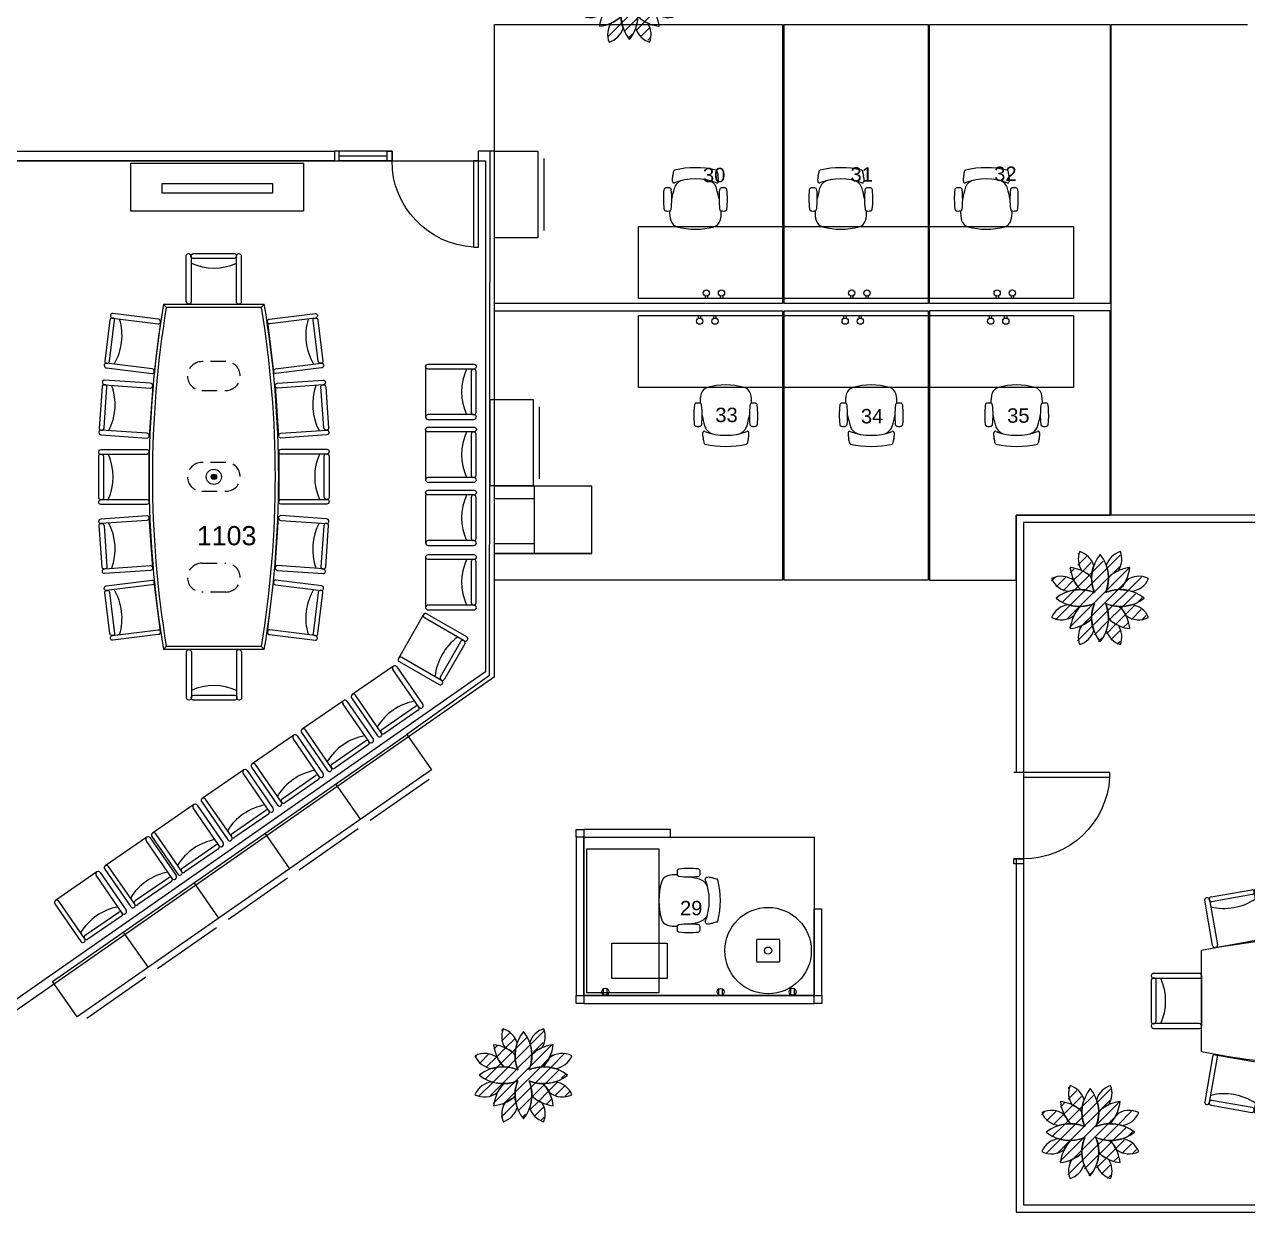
# Model space of a CAD drawing. Header units: inches. Extents: x 4 to 2210, y 3 to 2073.
# Drawn here: x 929 to 1439, y 586 to 1080 of the extents above; entities that cross this region are included whole.
import ezdxf

# ---------------------------------------------------------------- set-up
doc = ezdxf.new("R2010")
doc.units = ezdxf.units.IN
doc.header["$MEASUREMENT"] = 0
doc.linetypes.add('HIDDEN', pattern=[9.525, 6.35, -3.175])
for name, color, linetype in [('Planon_construction', 253, 'Continuous'), ('Planon_space', 40, 'Continuous'), ('Planon_space_number', 30, 'Continuous'), ('Planon_workspace', 210, 'Continuous')]:
    doc.layers.add(name, color=color, linetype=linetype)
doc.styles.get("Standard").update_dxf_attribs({"font": 'arial.ttf'})
doc.styles.add('TEXT', font='arial.ttf')

# ---------------------------------------------------------------- blocks, each defined once
blk = doc.blocks.new('1Front_1100_A-4_Data_Elec 07 26 18_RDI BASE$0$30DOOR')
for p, q in [((0, 0), (0, 4)), ((36, 0), (36, 4))]:
    blk.add_line(p, q)
blk.add_lwpolyline([(0, -36), (0, 0), (2, 0), (2, -36)], close=True)
blk.add_arc((0, 0), 36, 273.1847, 0)
blk = doc.blocks.new('Furniture_Conftable_4')
at = {"layer": 'Planon_construction'}
blk.add_hatch(color=256, dxfattribs=at).paths.add_polyline_path([(-1.09, 93, 1), (1.13, 93, 1)])
for p, q in [((-19.81, 163.63), (-20.98, 165)), ((-20.98, 165), (21.02, 165)), ((-19.81, 163.63), (19.86, 163.63)), ((-10.48, 165), (10.52, 165)), ((19.86, 163.63), (21.02, 165)), ((-22.27, 157.64), (-24.83, 136.8)), ((22.31, 157.64), (24.87, 136.8)), ((-25.49, 130.92), (-26.95, 109.97)), ((25.53, 130.92), (27, 109.97)), ((-26.98, 82.5), (-26.98, 103.5)), ((27.02, 103.5), (27.02, 82.5)), ((-25.49, 55.08), (-26.95, 76.03)), ((25.53, 55.08), (27, 76.03)), ((-22.27, 28.36), (-24.83, 49.2)), ((22.31, 28.36), (24.87, 49.2)), ((-19.81, 22.38), (-20.98, 21)), ((21.02, 21), (-20.98, 21)), ((19.86, 22.38), (-19.81, 22.38)), ((10.52, 21), (-10.48, 21)), ((19.86, 22.38), (21.02, 21))]:
    blk.add_line(p, q, dxfattribs=at)
at = {"layer": 'Planon_construction', "linetype": 'HIDDEN'}
for p, q in [((5.02, 141), (-4.98, 141)), ((-4.98, 129), (5.02, 129)), ((5.02, 99), (-4.98, 99)), ((-4.98, 87), (5.02, 87)), ((-4.98, 57), (5.02, 57)), ((5.02, 45), (-4.98, 45))]:
    blk.add_line(p, q, dxfattribs=at)
at = {"layer": 'Planon_construction', "flags": 128}
for points in [[(-11.48, 185.13, -0.414214), (-10.6, 186), (-10.48, 186, -0.414214), (-9.48, 185), (-9.48, 165.88, -0.414214), (-10.35, 165), (-10.48, 165, -0.414214), (-11.48, 166)], [(-8.77, 184, -0.414214), (-9.56, 184.79), (-9.56, 185, -0.414214), (-8.56, 186), (8.65, 186, -0.414214), (9.44, 185.21), (9.44, 185, -0.414214), (8.44, 184)], [(9.4, 185.13, -0.414214), (10.27, 186), (10.4, 186, -0.414214), (11.4, 185), (11.4, 165.88, -0.414214), (10.52, 165), (10.4, 165, -0.414214), (9.4, 166)], [(-41.33, 158.26, 0.414214), (-42.02, 159.14), (-42.23, 159.17, 0.414214), (-43.34, 158.3), (-45.44, 141.22, 0.414214), (-44.75, 140.33), (-44.55, 140.31, 0.414214), (-43.43, 141.18)], [(-42.12, 161.08, 0.414214), (-43.1, 160.32), (-43.11, 160.2, 0.414214), (-42.24, 159.08), (-23.26, 156.75, 0.414214), (-22.28, 157.51), (-22.27, 157.64, 0.414214), (-23.14, 158.75)], [(42.16, 161.08, -0.414214), (43.14, 160.32), (43.15, 160.2, -0.414214), (42.28, 159.08), (23.3, 156.75, -0.414214), (22.32, 157.51), (22.31, 157.64, -0.414214), (23.18, 158.75)], [(41.38, 158.26, -0.414214), (42.07, 159.14), (42.27, 159.17, -0.414214), (43.39, 158.3), (45.48, 141.22, -0.414214), (44.79, 140.33), (44.59, 140.31, -0.414214), (43.47, 141.18)], [(-44.66, 140.36, 0.414214), (-45.64, 139.6), (-45.66, 139.48, 0.414214), (-44.78, 138.36), (-25.8, 136.03, 0.414214), (-24.83, 136.8), (-24.81, 136.92, 0.414214), (-25.68, 138.03)], [(44.71, 140.36, -0.414214), (45.68, 139.6), (45.7, 139.48, -0.414214), (44.83, 138.36), (25.84, 136.03, -0.414214), (24.87, 136.8), (24.85, 136.92, -0.414214), (25.72, 138.03)], [(-45.5, 133.32, 0.414214), (-46.43, 132.51), (-46.44, 132.38, 0.414214), (-45.51, 131.31), (-26.43, 129.98, 0.414214), (-25.5, 130.79), (-25.49, 130.92, 0.414214), (-26.42, 131.98)], [(45.54, 133.32, -0.414214), (46.47, 132.51), (46.48, 132.38, -0.414214), (45.55, 131.31), (26.47, 129.98, -0.414214), (25.54, 130.79), (25.53, 130.92, -0.414214), (26.46, 131.98)], [(-44.56, 130.54, 0.414214), (-45.3, 131.38), (-45.51, 131.4, 0.414214), (-46.57, 130.47), (-47.77, 113.3, 0.414214), (-47.04, 112.46), (-46.83, 112.44, 0.414214), (-45.76, 113.37)], [(44.6, 130.54, -0.414214), (45.34, 131.38), (45.55, 131.4, -0.414214), (46.61, 130.47), (47.81, 113.3, -0.414214), (47.08, 112.46), (46.87, 112.44, -0.414214), (45.81, 113.37)], [(-46.95, 112.49, 0.414214), (-47.89, 111.68), (-47.9, 111.56, 0.414214), (-46.97, 110.49), (-27.89, 109.16, 0.414214), (-26.95, 109.97), (-26.95, 110.09, 0.414214), (-27.87, 111.16)], [(46.99, 112.49, -0.414214), (47.93, 111.68), (47.94, 111.56, -0.414214), (47.01, 110.49), (27.93, 109.16, -0.414214), (27, 109.97), (26.99, 110.09, -0.414214), (27.92, 111.16)], [(-47.1, 102.38, -0.414214), (-47.98, 103.25), (-47.98, 103.38, -0.414214), (-46.98, 104.38), (-27.85, 104.38, -0.414214), (-26.98, 103.5), (-26.98, 103.38, -0.414214), (-27.98, 102.38)], [(-45.98, 84.21, -0.414214), (-46.77, 83.42), (-46.98, 83.42, -0.414214), (-47.98, 84.42), (-47.98, 101.63, -0.414214), (-47.19, 102.42), (-46.98, 102.42, -0.414214), (-45.98, 101.42)], [(47.15, 104.5, -0.414214), (48.02, 103.63), (48.02, 103.5, -0.414214), (47.02, 102.5), (27.9, 102.5, -0.414214), (27.02, 103.38), (27.02, 103.5, -0.414214), (28.02, 104.5)], [(46.02, 101.79, -0.414214), (46.81, 102.58), (47.02, 102.58, -0.414214), (48.02, 101.58), (48.02, 84.37, -0.414214), (47.23, 83.58), (47.02, 83.58, -0.414214), (46.02, 84.58)], [(-47.1, 81.5, -0.414214), (-47.98, 82.38), (-47.98, 82.5, -0.414214), (-46.98, 83.5), (-27.85, 83.5, -0.414214), (-26.98, 82.63), (-26.98, 82.5, -0.414214), (-27.98, 81.5)], [(47.15, 83.63, -0.414214), (48.02, 82.75), (48.02, 82.63, -0.414214), (47.02, 81.63), (27.9, 81.63, -0.414214), (27.02, 82.5), (27.02, 82.63, -0.414214), (28.02, 83.63)], [(-46.95, 73.51, -0.414214), (-47.89, 74.32), (-47.9, 74.44, -0.414214), (-46.97, 75.51), (-27.89, 76.84, -0.414214), (-26.95, 76.03), (-26.95, 75.91, -0.414214), (-27.87, 74.84)], [(46.99, 73.51, 0.414214), (47.93, 74.32), (47.94, 74.44, 0.414214), (47.01, 75.51), (27.93, 76.84, 0.414214), (27, 76.03), (26.99, 75.91, 0.414214), (27.92, 74.84)], [(-44.56, 55.46, -0.414214), (-45.3, 54.62), (-45.51, 54.6, -0.414214), (-46.57, 55.53), (-47.77, 72.7, -0.414214), (-47.04, 73.54), (-46.83, 73.56, -0.414214), (-45.76, 72.63)], [(44.6, 55.46, 0.414214), (45.34, 54.62), (45.55, 54.6, 0.414214), (46.61, 55.53), (47.81, 72.7, 0.414214), (47.08, 73.54), (46.87, 73.56, 0.414214), (45.81, 72.63)], [(-45.5, 52.68, -0.414214), (-46.43, 53.49), (-46.44, 53.62, -0.414214), (-45.51, 54.69), (-26.43, 56.02, -0.414214), (-25.5, 55.21), (-25.49, 55.08, -0.414214), (-26.42, 54.02)], [(45.54, 52.68, 0.414214), (46.47, 53.49), (46.48, 53.62, 0.414214), (45.55, 54.69), (26.47, 56.02, 0.414214), (25.54, 55.21), (25.53, 55.08, 0.414214), (26.46, 54.02)], [(-44.66, 45.64, -0.414214), (-45.64, 46.4), (-45.66, 46.52, -0.414214), (-44.78, 47.64), (-25.8, 49.97, -0.414214), (-24.83, 49.2), (-24.81, 49.08, -0.414214), (-25.68, 47.97)], [(44.71, 45.64, 0.414214), (45.68, 46.4), (45.7, 46.52, 0.414214), (44.83, 47.64), (25.84, 49.97, 0.414214), (24.87, 49.2), (24.85, 49.08, 0.414214), (25.72, 47.97)], [(-41.33, 27.74, -0.414214), (-42.02, 26.86), (-42.23, 26.83, -0.414214), (-43.34, 27.7), (-45.44, 44.78, -0.414214), (-44.75, 45.67), (-44.55, 45.69, -0.414214), (-43.43, 44.82)], [(41.38, 27.74, 0.414214), (42.07, 26.86), (42.27, 26.83, 0.414214), (43.39, 27.7), (45.48, 44.78, 0.414214), (44.79, 45.67), (44.59, 45.69, 0.414214), (43.47, 44.82)], [(-42.12, 24.92, -0.414214), (-43.1, 25.68), (-43.11, 25.8, -0.414214), (-42.24, 26.92), (-23.26, 29.25, -0.414214), (-22.28, 28.49), (-22.27, 28.36, -0.414214), (-23.14, 27.25)], [(42.16, 24.92, 0.414214), (43.14, 25.68), (43.15, 25.8, 0.414214), (42.28, 26.92), (23.3, 29.25, 0.414214), (22.32, 28.49), (22.31, 28.36, 0.414214), (23.18, 27.25)], [(-9.35, 0.88, -0.414214), (-10.23, 0), (-10.35, 0, -0.414214), (-11.35, 1), (-11.35, 20.13, -0.414214), (-10.48, 21), (-10.35, 21, -0.414214), (-9.35, 20)], [(11.52, 0.88, -0.414214), (10.65, 0), (10.52, 0, -0.414214), (9.52, 1), (9.52, 20.13, -0.414214), (10.4, 21), (10.52, 21, -0.414214), (11.52, 20)], [(8.81, 2, -0.414214), (9.6, 1.21), (9.6, 1, -0.414214), (8.6, 0), (-8.6, 0, -0.414214), (-9.4, 0.79), (-9.4, 1, -0.414214), (-8.4, 2)]]:
    blk.add_lwpolyline(points, format="xyb", close=True, dxfattribs=at)
at = {"layer": 'Planon_construction'}
for radius in [3.16, 1.11, 1]:
    blk.add_circle((0.02, 93), radius, dxfattribs=at)
for centre, radius, start, end in [((0.02, 203.31), 23.31, 246.0725, 293.7495), ((408.02, 93), 435, 170.4727, 189.5273), ((408.02, 93), 433.62, 170.6264, 189.3736), ((-407.98, 93), 433.62, 350.6264, 9.3736), ((-407.98, 93), 435, 350.4727, 9.5273), ((-61.57, 151.89), 23.31, 329.2505, 16.9275), ((61.61, 151.89), 23.31, 163.0725, 210.7495), ((-64.44, 123.12), 23.31, 332.2505, 19.9275), ((64.48, 123.12), 23.31, 160.0725, 207.7495), ((-65.29, 93), 23.31, 336.0725, 23.7495), ((65.33, 93), 23.31, 156.0725, 203.7495), ((-64.44, 62.88), 23.31, 340.0725, 27.7495), ((64.48, 62.88), 23.31, 152.2505, 199.9275), ((-61.57, 34.11), 23.31, 343.0725, 30.7495), ((61.61, 34.11), 23.31, 149.2505, 196.9275), ((0.02, -17.31), 23.31, 66.0725, 113.7495)]:
    blk.add_arc(centre, radius, start, end, dxfattribs=at)
at = {"layer": 'Planon_construction', "linetype": 'HIDDEN'}
for centre, start, end in [((-4.98, 135), 90, 270), ((5.02, 135), 270, 90), ((-4.98, 93), 90, 270), ((5.02, 93), 270, 90), ((-4.98, 51), 90, 270), ((5.02, 51), 270, 90)]:
    blk.add_arc(centre, 6, start, end, dxfattribs=at)
blk = doc.blocks.new('Furniture_Workstation_1')
at = {"layer": 'Planon_construction'}
for p, q in [((0, 0), (0.01, 0.01)), ((0, 0), (0, -0.01)), ((0.01, 0.01), (0.02, 0.01)), ((0.02, 0.01), (3.21, 0.01)), ((3.21, 0.01), (3.22, 0.01)), ((3.22, 0.01), (3.22, 0)), ((39.33, 0.01), (3.22, 0.01)), ((3.22, 0.01), (3.22, -72.44)), ((39.33, -3.22), (39.33, 0.01)), ((0, -3.2), (0, -0.01)), ((0, -3.21), (0, -3.2)), ((0.01, -3.22), (0, -3.21)), ((3.22, -3.22), (0, -3.22)), ((0, -3.22), (0, -69.22)), ((0.02, -3.22), (0.01, -3.22)), ((3.21, -3.22), (0.02, -3.22)), ((3.22, -3.22), (3.21, -3.22)), ((3.22, 0), (3.23, -0.01)), ((3.23, -3.2), (3.22, -3.21)), ((3.22, -3.21), (3.22, -3.22)), ((3.22, -3.22), (39.33, -3.22)), ((3.23, -0.01), (3.23, -3.2)), ((102.45, -33.22), (99.22, -33.22)), ((99.22, -72.44), (99.22, -33.22)), ((102.45, -69.22), (102.45, -33.22)), ((75.51, -45.73), (84.51, -45.73)), ((14.88, -62.09), (14.88, -47.34)), ((14.88, -47.34), (38.01, -47.34)), ((38.01, -47.34), (38.01, -62.09)), ((75.26, -54.98), (75.26, -45.98)), ((84.76, -45.98), (84.76, -54.98)), ((84.51, -55.23), (75.51, -55.23)), ((11.47, -69.09), (11.47, -66.09)), ((12.97, -69.09), (12.97, -66.09)), ((38.01, -62.09), (14.88, -62.09)), ((59.47, -69.2), (59.47, -66.2)), ((60.97, -69.2), (60.97, -66.2)), ((89.47, -69.09), (89.47, -66.09)), ((90.97, -69.09), (90.97, -66.09)), ((0, -69.22), (0.01, -69.22)), ((0, -69.23), (0, -69.22)), ((0, -69.22), (99.22, -69.22)), ((0, -72.42), (0, -69.23)), ((0.01, -69.22), (0.02, -69.21)), ((0.02, -69.21), (3.21, -69.21)), ((3.21, -69.21), (3.22, -69.22)), ((3.22, -69.22), (3.23, -69.23)), ((3.22, -69.22), (3.22, -69.22)), ((3.23, -69.23), (3.23, -72.42)), ((99.22, -69.22), (99.23, -69.22)), ((99.22, -69.23), (99.22, -69.22)), ((99.22, -69.22), (102.45, -69.22)), ((99.22, -72.42), (99.22, -69.23)), ((99.23, -69.22), (99.24, -69.21)), ((99.24, -69.21), (102.43, -69.21)), ((102.43, -69.21), (102.44, -69.22)), ((102.44, -69.22), (102.45, -69.22)), ((102.45, -69.22), (102.45, -69.23)), ((102.45, -69.23), (102.45, -72.42)), ((0, -72.43), (0, -72.42)), ((0.01, -72.44), (0, -72.43)), ((0.01, -72.44), (0.02, -72.44)), ((3.21, -72.44), (0.02, -72.44)), ((3.22, -72.44), (3.21, -72.44)), ((3.23, -72.42), (3.22, -72.43)), ((3.22, -72.43), (3.22, -72.44)), ((3.22, -72.44), (99.22, -72.44)), ((99.22, -72.43), (99.22, -72.42)), ((99.23, -72.44), (99.22, -72.43)), ((99.24, -72.44), (99.23, -72.44)), ((102.43, -72.44), (99.24, -72.44)), ((102.44, -72.44), (102.43, -72.44)), ((102.45, -72.43), (102.44, -72.44)), ((102.45, -72.43), (102.45, -72.42))]:
    blk.add_line(p, q, dxfattribs=at)
at = {"layer": 'Planon_construction', "extrusion": (0, 0, -1)}
for p, q in [((4.52, -68.02), (4.52, -8.02)), ((4.52, -8.02), (34.52, -8.02)), ((34.52, -8.02), (34.52, -68.02)), ((34.52, -68.02), (4.52, -68.02))]:
    blk.add_line(p, q, dxfattribs=at)
at = {"layer": 'Planon_construction'}
for centre, radius in [((80.01, -50.48), 18), ((80.01, -50.48), 1.5), ((12.22, -67.59), 1.44), ((90.22, -67.59), 1.44), ((60.22, -67.7), 1.44)]:
    blk.add_circle(centre, radius, dxfattribs=at)
for centre, radius, start, end in [((39.19, -22.97), 3.8, 106.4784, 164.7622), ((41.22, -29.8), 10.93, 85.2814, 106.5213), ((49.21, -18.02), 7.14, 171.9819, 187.761), ((42.6, -18.92), 0.471, 187.761, 253.5241), ((42.59, -17.09), 0.458, 108.6514, 171.9819), ((44.46, -22.64), 6.32, 103.7864, 108.6514), ((45.16, -10.92), 8.87, 252.3327, 255.6469), ((47.16, -52.69), 36.43, 84.0877, 96.6229), ((47.16, 16.95), 36.71, 263.4248, 275.8625), ((32.84, -89.25), 70.97, 74.8106, 78.3049), ((50.82, -17.36), 0.906, 7.7066, 84.0877), ((50.82, -18.66), 0.906, 275.8625, 352.31), ((45.99, -18.01), 5.78, 352.31, 7.7066), ((54.43, -20.65), 0.629, 105.3474, 200.0174), ((55.12, -23.17), 3.25, 73.6661, 105.3474), ((55.8, -24.13), 4.08, 73.9706, 86.6273), ((61.27, -5.08), 15.74, 253.9706, 260.8715), ((63.65, -29.6), 29.14, 164.8182, 195.2733), ((50.15, -25.5), 4.91, 18.2527, 74.8065), ((31.42, -29.6), 24.07, 338.711, 21.289), ((58.71, -21.01), 0.391, 13.3287, 80.8715), ((22.44, -29.6), 37.67, 346.6713, 13.3287), ((50.15, -33.7), 4.91, 285.1935, 341.7473), ((39.19, -36.23), 3.8, 195.924, 253.4915), ((41.22, -29.4), 10.93, 253.4786, 274.7187), ((49.21, -41.18), 7.14, 172.239, 188.0181), ((42.6, -40.28), 0.471, 106.4759, 172.239), ((45.16, -48.28), 8.87, 104.3531, 107.6673), ((47.16, -76.15), 36.71, 84.1375, 96.5752), ((32.84, 30.05), 70.97, 281.6951, 285.1894), ((50.82, -40.54), 0.906, 7.69, 84.1375), ((45.99, -41.19), 5.78, 352.2935, 7.69), ((54.43, -38.55), 0.629, 159.9826, 254.6526), ((55.12, -36.03), 3.25, 254.6526, 286.3339), ((55.8, -35.07), 4.08, 273.3727, 286.0294), ((61.27, -54.12), 15.74, 99.1285, 106.0294), ((58.71, -38.19), 0.391, 279.1285, 346.6713), ((42.59, -42.11), 0.458, 188.0181, 251.3486), ((44.46, -36.56), 6.32, 251.3486, 256.2136), ((47.16, -6.51), 36.43, 263.3771, 275.9123), ((50.82, -41.84), 0.906, 275.9123, 352.2935), ((75.51, -45.98), 0.25, 90.0049, 180.0049), ((84.51, -45.98), 0.25, 0.0049, 90.0049), ((75.51, -54.98), 0.25, 180.0049, 270.0049), ((84.51, -54.98), 0.25, 270.0049, 0.0049)]:
    blk.add_arc(centre, radius, start, end, dxfattribs=at)
blk = doc.blocks.new('Furniture_Workstation_5')
at = {"layer": 'Planon_construction'}
for p, q in [((0, -30), (0, 0)), ((0, 0), (60, 0)), ((60, 0), (60, -30)), ((60, -30), (0, -30)), ((27.69, -28.84), (27.69, -30)), ((28.71, -28.84), (28.71, -30)), ((34.02, -28.84), (34.02, -30)), ((35.04, -28.84), (35.04, -30))]:
    blk.add_line(p, q, dxfattribs=at)
for centre in [(28.2, -27.65), (34.53, -27.65)]:
    blk.add_circle(centre, 1.3, dxfattribs=at)
for centre, radius, start, end in [((17.25, 19.54), 3.25, 163.6661, 195.3474), ((18.2, 20.21), 4.08, 163.9706, 176.6273), ((-0.85, 25.69), 15.74, 343.9706, 350.8715), ((15.08, 23.13), 0.391, 103.3287, 170.8715), ((23.67, -13.14), 37.67, 76.6713, 103.3287), ((32.27, 23.13), 0.391, 9.1285, 76.6713), ((48.2, 25.69), 15.74, 189.1285, 196.0294), ((29.14, 20.21), 4.08, 3.3727, 16.0294), ((30.1, 19.54), 3.25, 344.6526, 16.3339), ((46.76, 11.58), 36.43, 174.0877, 186.6229), ((11.43, 15.24), 0.906, 97.7066, 174.0877), ((12.08, 10.4), 5.78, 82.31, 97.7066), ((12.74, 15.24), 0.906, 5.8625, 82.31), ((-22.88, 11.58), 36.71, 353.4248, 5.8625), ((83.32, -2.74), 70.97, 164.8106, 168.3049), ((14.72, 18.85), 0.629, 195.3474, 290.0174), ((19.57, 14.57), 4.91, 108.2527, 164.8065), ((23.67, -4.17), 24.07, 68.711, 111.289), ((27.77, 14.57), 4.91, 15.1935, 71.7473), ((32.63, 18.85), 0.629, 249.9826, 344.6526), ((-35.98, -2.74), 70.97, 11.6951, 15.1894), ((70.22, 11.58), 36.71, 174.1375, 186.5752), ((34.61, 15.24), 0.906, 97.69, 174.1375), ((35.26, 10.4), 5.78, 82.2935, 97.69), ((35.92, 15.24), 0.906, 5.9123, 82.2935), ((0.58, 11.58), 36.43, 353.3771, 5.9123), ((16.71, 8.88), 6.32, 193.7864, 198.6514), ((11.16, 7.01), 0.458, 198.6514, 261.9819), ((12.09, 13.62), 7.14, 261.9819, 277.761), ((23.87, 5.64), 10.93, 175.2814, 196.5213), ((12.99, 7.02), 0.471, 277.761, 343.5241), ((4.99, 9.57), 8.87, 342.3327, 345.6469), ((42.35, 9.57), 8.87, 194.3531, 197.6673), ((34.35, 7.02), 0.471, 196.4759, 262.239), ((23.48, 5.64), 10.93, 343.4786, 4.7187), ((35.25, 13.62), 7.14, 262.239, 278.0181), ((36.18, 7.01), 0.458, 278.0181, 341.3486), ((30.63, 8.88), 6.32, 341.3486, 346.2136), ((17.04, 3.61), 3.8, 196.4784, 254.7622), ((30.3, 3.61), 3.8, 285.924, 343.4915), ((23.67, 28.06), 29.14, 254.8182, 285.2733)]:
    blk.add_arc(centre, radius, start, end, dxfattribs=at)
blk = doc.blocks.new('82_planting_generic - 82_planter_round_1200mm-2861272-Planon FM - 1e Verdieping')
at = {"layer": 'Planon_construction', "linetype": 'Continuous'}
blk.add_line((-368, -9), (-360, 0), dxfattribs=at)
at = {"layer": 'Planon_construction'}
for points in [[(45, 38, 0.273397), (-2, 356, 0.273397), (-49, 38, 0.27562), (-369, -8, 0.275602), (-49, -54, 0.273354), (-2, -372, 0.273354), (45, -54, 0.275602), (365, -8, 0.27562)], [(-171, 379, 0.244626), (-155, 220, -0.078598), (-72, 167, -0.077601), (-54, 262, 0.249774)], [(167, 379, 0.249774), (50, 262, -0.077601), (68, 167, -0.078598), (151, 220, 0.244626)], [(-72, 160, 0.025563), (-99, 188, 0.130684), (-251, 246, 0.164541), (-166, 62, -0.095401), (-49, 38, -0.099448)], [(246, 246, 0.130684), (95, 188, 0.025563), (68, 160, -0.099448), (45, 38, -0.088664), (153, 62, 0.031659), (188, 94, 0.130684)], [(-219, 137, 0.289305), (-406, 154, 0.274935), (-264, 48, -0.078844), (-166, 62, -0.073056)], [(402, 154, 0.289305), (214, 137, -0.073056), (162, 62, -0.078844), (260, 48, 0.274935)], [(-166, -78, -0.078814), (-264, -64, 0.274935), (-406, -170, 0.290007), (-219, -153, -0.073048)], [(-72, -183, -0.104586), (-49, -54, -0.095414), (-166, -78, 0.164497), (-251, -262, 0.158425)], [(188, -110, 0.031615), (153, -78, -0.088688), (45, -54, -0.099407), (68, -176, 0.025563), (95, -204, 0.130684), (246, -262, 0.130684)], [(260, -64, -0.078814), (162, -78, -0.073069), (215, -153, 0.289243), (402, -170, 0.274935)], [(-54, -278, -0.077617), (-72, -183, -0.078566), (-155, -236, 0.244728), (-171, -395, 0.249807)], [(151, -236, -0.078566), (68, -183, -0.077617), (50, -278, 0.249807), (167, -395, 0.244728)]]:
    blk.add_lwpolyline(points, format="xyb", close=True, dxfattribs=at)
blk = doc.blocks.new('Furniture_Conftable_3')
at = {"layer": 'Planon_construction'}
blk.add_hatch(color=256, dxfattribs=at).paths.add_polyline_path([(-112.11, 0.02, 1), (-109.89, 0.02, 1)])
for p, q in [((-137.02, 43.41), (-120.07, 46.4)), ((-118.47, 46.68), (-118.35, 46.7)), ((-117.19, 45.89), (-113.87, 27.06)), ((-108.08, 27.53), (-108.75, 46.64)), ((-107.9, 47.55), (-107.78, 47.55)), ((-106.82, 46.38), (-106.83, 46.58)), ((-106.74, 46.59), (-106.08, 27.47)), ((-88.8, 46.21), (-106, 45.61)), ((-105.86, 47.62), (-88.66, 48.22)), ((-87.22, 28.26), (-87.88, 47.37)), ((-87.84, 47.46), (-87.84, 47.25)), ((-87.04, 48.28), (-86.91, 48.28)), ((-85.88, 47.32), (-85.21, 28.2)), ((-76.12, 47.32), (-76.79, 28.2)), ((-74.96, 48.28), (-75.09, 48.28)), ((-74.78, 28.26), (-74.12, 47.37)), ((-74.16, 47.46), (-74.16, 47.25)), ((-56.14, 47.62), (-73.34, 48.22)), ((-73.2, 46.21), (-56, 45.61)), ((-55.26, 46.59), (-55.92, 27.47)), ((-55.18, 46.38), (-55.17, 46.58)), ((-54.1, 47.55), (-54.22, 47.55)), ((-53.92, 27.53), (-53.25, 46.64)), ((-44.81, 45.89), (-48.13, 27.06)), ((-43.53, 46.68), (-43.65, 46.7)), ((-24.98, 43.41), (-41.93, 46.4)), ((-136.42, 23.21), (-139.74, 42.04)), ((-139.03, 43.06), (-138.91, 43.08)), ((-137.79, 42.05), (-137.83, 42.25)), ((-137.83, 42.25), (-137.83, 42.25)), ((-137.75, 42.27), (-134.43, 23.43)), ((-119.93, 44.39), (-136.88, 41.41)), ((-115.86, 26.83), (-119.18, 45.67)), ((-119.16, 45.76), (-119.12, 45.55)), ((-46.14, 26.83), (-42.82, 45.67)), ((-42.84, 45.76), (-42.88, 45.55)), ((-42.07, 44.39), (-25.12, 41.41)), ((-24.25, 42.27), (-27.57, 23.43)), ((-25.58, 23.21), (-22.26, 42.04)), ((-24.21, 42.05), (-24.17, 42.25)), ((-24.17, 42.25), (-24.17, 42.25)), ((-22.97, 43.06), (-23.09, 43.08)), ((-135.26, 22.4), (-114.58, 26.04)), ((-114.58, 26.04), (-114.7, 26.02)), ((-114.7, 26.02), (-114.7, 26.02)), ((-107.04, 26.57), (-86.06, 27.3)), ((-106.92, 26.57), (-107.04, 26.57)), ((-86.06, 27.3), (-86.18, 27.29)), ((-54.96, 26.57), (-75.94, 27.3)), ((-75.94, 27.3), (-75.82, 27.29)), ((-55.08, 26.57), (-54.96, 26.57)), ((-26.74, 22.4), (-47.42, 26.04)), ((-47.42, 26.04), (-47.3, 26.02)), ((-47.3, 26.02), (-47.3, 26.02)), ((-141, -20.98), (-141, 21.02)), ((-135.14, 22.42), (-135.26, 22.4)), ((-135.26, 22.4), (-135.26, 22.4)), ((-26.86, 22.42), (-26.74, 22.4)), ((-26.74, 22.4), (-26.74, 22.4)), ((-21, 21.02), (-21, -20.98)), ((-162, 10.65), (-162, 10.52)), ((-142, 11.52), (-161.12, 11.52)), ((-141, 10.52), (-141, -10.48)), ((-141, 10.4), (-141, 10.52)), ((-21, 10.52), (-21, -10.48)), ((-21, 10.4), (-21, 10.52)), ((-20, 11.52), (-0.88, 11.52)), ((0, 10.65), (0, 10.52)), ((-162, 8.6), (-162, -8.6)), ((-160.79, 9.6), (-161, 9.6)), ((-161, 9.52), (-141.87, 9.52)), ((-160, -8.4), (-160, 8.81)), ((-1, 9.52), (-20.13, 9.52)), ((-2, -8.4), (-2, 8.81)), ((-1.21, 9.6), (-1, 9.6)), ((0, 8.6), (0, -8.6)), ((-161.21, -9.4), (-161, -9.4)), ((-142, -9.35), (-161.12, -9.35)), ((-20, -9.35), (-0.88, -9.35)), ((-0.79, -9.4), (-1, -9.4)), ((-162, -10.23), (-162, -10.35)), ((-161, -11.35), (-141.87, -11.35)), ((-141, -10.48), (-141, -10.35)), ((-21, -10.48), (-21, -10.35)), ((-1, -11.35), (-20.13, -11.35)), ((0, -10.23), (0, -10.35)), ((-136.42, -23.17), (-139.74, -42)), ((-137.75, -42.23), (-134.43, -23.39)), ((-135.26, -22.36), (-114.58, -26)), ((-135.14, -22.38), (-135.26, -22.36)), ((-135.26, -22.36), (-135.26, -22.36)), ((-26.74, -22.36), (-47.42, -26)), ((-24.25, -42.23), (-27.57, -23.39)), ((-26.86, -22.38), (-26.74, -22.36)), ((-26.74, -22.36), (-26.74, -22.36)), ((-25.58, -23.17), (-22.26, -42)), ((-115.86, -26.79), (-119.18, -45.63)), ((-117.19, -45.85), (-113.87, -27.02)), ((-114.58, -26), (-114.7, -25.98)), ((-114.7, -25.98), (-114.7, -25.98)), ((-108.08, -27.49), (-108.75, -46.6)), ((-107.04, -26.52), (-86.06, -27.26)), ((-106.92, -26.53), (-107.04, -26.52)), ((-106.74, -46.55), (-106.08, -27.43)), ((-87.22, -28.22), (-87.88, -47.33)), ((-86.06, -27.26), (-86.18, -27.25)), ((-85.88, -47.27), (-85.21, -28.16)), ((-76.12, -47.27), (-76.79, -28.16)), ((-54.96, -26.52), (-75.94, -27.26)), ((-75.94, -27.26), (-75.82, -27.25)), ((-74.78, -28.22), (-74.12, -47.33)), ((-55.26, -46.55), (-55.92, -27.43)), ((-55.08, -26.53), (-54.96, -26.52)), ((-53.92, -27.49), (-53.25, -46.6)), ((-44.81, -45.85), (-48.13, -27.02)), ((-47.42, -26), (-47.3, -25.98)), ((-47.3, -25.98), (-47.3, -25.98)), ((-46.14, -26.79), (-42.82, -45.63)), ((-139.03, -43.02), (-138.91, -43.04)), ((-137.79, -42.01), (-137.83, -42.21)), ((-137.83, -42.21), (-137.83, -42.21)), ((-137.02, -43.37), (-120.07, -46.36)), ((-119.93, -44.35), (-136.88, -41.36)), ((-119.16, -45.72), (-119.12, -45.51)), ((-88.8, -46.17), (-106, -45.57)), ((-73.2, -46.17), (-56, -45.57)), ((-42.84, -45.72), (-42.88, -45.51)), ((-42.07, -44.35), (-25.12, -41.36)), ((-24.98, -43.37), (-41.93, -46.36)), ((-24.21, -42.01), (-24.17, -42.21)), ((-24.17, -42.21), (-24.17, -42.21)), ((-22.97, -43.02), (-23.09, -43.04)), ((-118.47, -46.64), (-118.35, -46.66)), ((-107.9, -47.51), (-107.78, -47.51)), ((-106.82, -46.33), (-106.83, -46.54)), ((-105.86, -47.58), (-88.66, -48.18)), ((-87.84, -47.41), (-87.84, -47.21)), ((-87.04, -48.23), (-86.91, -48.24)), ((-74.96, -48.23), (-75.09, -48.24)), ((-74.16, -47.41), (-74.16, -47.21)), ((-56.14, -47.58), (-73.34, -48.18)), ((-55.18, -46.33), (-55.17, -46.54)), ((-54.1, -47.51), (-54.22, -47.51)), ((-43.53, -46.64), (-43.65, -46.66))]:
    blk.add_line(p, q, dxfattribs=at)
for radius in [3.16, 1.11]:
    blk.add_circle((-111, 0.02), radius, dxfattribs=at)
for centre, radius, start, end in [((-119.94, 45.62), 0.792, 9.9964, 99.9954), ((-118.32, 45.82), 0.875, 99.9974, 189.9962), ((-118.18, 45.72), 1, 9.9998, 100.003), ((-107.87, 46.67), 0.875, 92, 182), ((-107.74, 46.55), 1, 2, 92), ((-105.83, 46.62), 1, 92, 182), ((-106.03, 46.4), 0.792, 182, 272), ((-88.84, 47.21), 1, 272, 2), ((-88.64, 47.43), 0.792, 2, 92), ((-87.01, 47.4), 0.875, 92, 182), ((-86.88, 47.28), 1, 2, 92), ((-75.12, 47.28), 1, 88, 178), ((-74.99, 47.4), 0.875, 358, 88), ((-73.36, 47.43), 0.792, 88, 178), ((-73.16, 47.21), 1, 178, 268), ((-56.17, 46.62), 1, 358, 88), ((-55.97, 46.4), 0.792, 268, 358), ((-54.26, 46.55), 1, 88, 178), ((-54.13, 46.67), 0.875, 358, 88), ((-43.82, 45.72), 1, 79.997, 170.0002), ((-43.68, 45.82), 0.875, 350.0038, 80.0026), ((-42.06, 45.62), 0.792, 80.0046, 170.0036), ((-138.88, 42.2), 0.875, 99.9974, 189.9962), ((-138.73, 42.09), 1, 9.9998, 100.003), ((-136.85, 42.43), 1, 100.0001, 189.9964), ((-137.02, 42.19), 0.792, 190.003, 280.0025), ((-131.57, 61.95), 23.31, 256.0725, 303.7495), ((-120.1, 45.38), 1, 279.9998, 10.003), ((-97.89, 65.22), 23.31, 248.0725, 295.7495), ((-64.11, 65.22), 23.31, 244.2505, 291.9275), ((-30.43, 61.95), 23.31, 236.2505, 283.9275), ((-41.9, 45.38), 1, 169.997, 260.0002), ((-24.98, 42.19), 0.792, 259.9975, 349.997), ((-25.15, 42.43), 1, 350.0036, 79.9999), ((-23.27, 42.09), 1, 79.997, 170.0002), ((-23.12, 42.2), 0.875, 350.0038, 80.0026), ((-81, -275.98), 303, 78.5788, 101.4212), ((-114.88, 27.01), 1, 190.0001, 279.9974), ((-114.73, 26.91), 0.875, 280.003, 10.0038), ((-107.08, 27.56), 1, 182, 272), ((-106.95, 27.44), 0.875, 272, 2), ((-86.22, 28.29), 1, 182, 272), ((-86.09, 28.17), 0.875, 272, 2), ((-75.91, 28.17), 0.875, 178, 268), ((-75.78, 28.29), 1, 268, 358), ((-55.05, 27.44), 0.875, 178, 268), ((-54.92, 27.56), 1, 268, 358), ((-47.27, 26.91), 0.875, 169.9962, 259.997), ((-47.12, 27.01), 1, 260.0026, 349.9999), ((-135.43, 23.38), 1, 190.0001, 279.9974), ((-135.29, 23.28), 0.875, 280.003, 10.0038), ((-26.71, 23.28), 0.875, 169.9962, 259.997), ((-26.57, 23.38), 1, 260.0026, 349.9999), ((-161.12, 10.65), 0.875, 90, 180), ((-161, 10.52), 1, 180, 270), ((-142, 10.52), 1, 360, 90), ((-141.87, 10.4), 0.875, 270, 0), ((-20, 10.52), 1, 90, 180), ((-20.13, 10.4), 0.875, 180, 270), ((-1, 10.52), 1, 270, 0), ((-0.88, 10.65), 0.875, 0, 90), ((-161, 8.6), 1, 90, 180), ((-160.79, 8.81), 0.792, 0, 90), ((-179.31, 0.02), 23.31, 336.2505, 23.9275), ((17.31, 0.02), 23.31, 156.0725, 203.7495), ((-1.21, 8.81), 0.792, 90, 180), ((-1, 8.6), 1, 0, 90), ((-161.21, -8.6), 0.792, 180, 270), ((-161.12, -10.23), 0.875, 90, 180), ((-161, -8.4), 1, 270, 0), ((-142, -10.35), 1, 0, 90), ((-20, -10.35), 1, 90, 180), ((-1, -8.4), 1, 180, 270), ((-0.88, -10.23), 0.875, 0, 90), ((-0.79, -8.6), 0.792, 270, 0), ((-161, -10.35), 1, 180, 270), ((-141.87, -10.48), 0.875, 270, 0), ((-20.13, -10.48), 0.875, 180, 270), ((-1, -10.35), 1, 270, 0), ((-81, 276.02), 303, 258.5788, 281.4212), ((-135.43, -23.34), 1, 80.0026, 169.9999), ((-135.29, -23.24), 0.875, 349.9962, 79.997), ((-26.71, -23.24), 0.875, 100.003, 190.0038), ((-26.57, -23.34), 1, 10.0001, 99.9974), ((-114.88, -26.97), 1, 80.0026, 169.9999), ((-114.73, -26.86), 0.875, 349.9962, 79.997), ((-107.08, -27.52), 1, 88, 178), ((-106.95, -27.4), 0.875, 358, 88), ((-86.22, -28.25), 1, 88, 178), ((-86.09, -28.13), 0.875, 358, 88), ((-75.91, -28.13), 0.875, 92, 182), ((-75.78, -28.25), 1, 2, 92), ((-55.05, -27.4), 0.875, 92, 182), ((-54.92, -27.52), 1, 2, 92), ((-47.27, -26.86), 0.875, 100.003, 190.0038), ((-47.12, -26.97), 1, 10.0001, 99.9974), ((-131.57, -61.91), 23.31, 56.2505, 103.9275), ((-30.43, -61.91), 23.31, 76.0725, 123.7495), ((-138.88, -42.15), 0.875, 170.0038, 260.0026), ((-138.73, -42.05), 1, 259.997, 350.0002), ((-136.85, -42.39), 1, 170.0036, 259.9999), ((-137.02, -42.14), 0.792, 79.9975, 169.997), ((-119.94, -45.58), 0.792, 260.0046, 350.0036), ((-120.1, -45.34), 1, 349.997, 80.0002), ((-118.32, -45.78), 0.875, 170.0038, 260.0026), ((-118.18, -45.68), 1, 259.997, 350.0002), ((-106.03, -46.36), 0.792, 88, 178), ((-97.89, -65.18), 23.31, 64.2505, 111.9275), ((-64.11, -65.18), 23.31, 68.0725, 115.7495), ((-55.97, -46.36), 0.792, 2, 92), ((-43.82, -45.68), 1, 189.9998, 280.003), ((-43.68, -45.78), 0.875, 279.9974, 9.9962), ((-41.9, -45.34), 1, 99.9998, 190.003), ((-42.06, -45.58), 0.792, 189.9964, 279.9954), ((-24.98, -42.14), 0.792, 10.003, 100.0025), ((-25.15, -42.39), 1, 280.0001, 9.9964), ((-23.27, -42.05), 1, 189.9998, 280.003), ((-23.12, -42.15), 0.875, 279.9974, 9.9962), ((-107.87, -46.63), 0.875, 178, 268), ((-107.74, -46.51), 1, 268, 358), ((-105.83, -46.58), 1, 178, 268), ((-88.84, -47.17), 1, 358, 88), ((-88.64, -47.39), 0.792, 268, 358), ((-87.01, -47.36), 0.875, 178, 268), ((-86.88, -47.24), 1, 268, 358), ((-75.12, -47.24), 1, 182, 272), ((-74.99, -47.36), 0.875, 272, 2), ((-73.16, -47.17), 1, 92, 182), ((-73.36, -47.39), 0.792, 182, 272), ((-56.17, -46.58), 1, 272, 2), ((-54.26, -46.51), 1, 182, 272), ((-54.13, -46.63), 0.875, 272, 2)]:
    blk.add_arc(centre, radius, start, end, dxfattribs=at)

msp = doc.modelspace()

# ---------------------------------------------------------------- linework, layer by layer
at = {"layer": 'Planon_construction', "linetype": 'Continuous'}
for p, q in [((1181.31, 1074.17), (1182.78, 1075.65)), ((1186.44, 1074.81), (1190.19, 1078.56)), ((1189.13, 1073.02), (1190.47, 1074.36)), ((1368.43, 854.41), (1372.01, 857.98)), ((1368.45, 858.92), (1369.19, 859.66)), ((1365.14, 851.11), (1366.82, 852.8)), ((1357.36, 847.83), (1358.74, 849.2)), ((1359.35, 845.32), (1363.26, 849.23)), ((1362.19, 843.68), (1366.29, 847.78)), ((1381.32, 831.37), (1386, 836.05)), ((1390.71, 831.78), (1394.75, 835.82)), ((1393.39, 838.95), (1395.18, 840.75)), ((1394.92, 831.5), (1396.85, 833.43)), ((1382.11, 823.18), (1385.86, 826.93)), ((1387.13, 828.21), (1389.17, 830.24)), ((1376.98, 822.54), (1378.46, 824.02)), ((1384.81, 821.39), (1386.15, 822.73)), ((1128.25, 656.01), (1131.83, 659.59)), ((1128.27, 660.52), (1129.01, 661.26)), ((1124.96, 652.72), (1126.64, 654.4)), ((1117.18, 649.43), (1118.56, 650.81)), ((1119.17, 646.93), (1123.08, 650.84)), ((1122.01, 645.28), (1126.11, 649.38)), ((1153.21, 640.56), (1155, 642.35)), ((1141.14, 632.98), (1145.82, 637.66)), ((1150.53, 633.39), (1154.57, 637.43)), ((1364.4, 636.41), (1365.14, 637.15)), ((1154.74, 633.11), (1156.67, 635.04)), ((1364.38, 631.89), (1367.96, 635.47)), ((1141.93, 624.79), (1145.68, 628.54)), ((1146.95, 629.81), (1148.99, 631.84)), ((1361.08, 628.6), (1362.77, 630.28)), ((1136.8, 624.15), (1138.28, 625.63)), ((1144.63, 622.99), (1145.97, 624.33)), ((1353.31, 625.32), (1354.68, 626.69)), ((1355.3, 622.81), (1359.2, 626.72)), ((1358.14, 621.17), (1362.24, 625.27)), ((1389.34, 616.44), (1391.13, 618.24)), ((1377.27, 608.86), (1381.95, 613.54)), ((1386.65, 609.27), (1390.7, 613.31)), ((1383.08, 605.69), (1385.11, 607.73)), ((1390.87, 608.99), (1392.79, 610.92)), ((1372.93, 600.03), (1374.4, 601.51)), ((1378.05, 600.67), (1381.81, 604.42)), ((1380.75, 598.88), (1382.09, 600.22))]:
    msp.add_line(p, q, dxfattribs=at)
at = {"layer": 'Planon_construction'}
for p, q in [((1082.61, 1026.78), (1060.63, 1026.78)), ((1080.61, 1024.78), (1060.63, 1024.78)), ((1143.31, 1026.15), (1143.31, 1026.15)), ((1082.61, 1022.78), (1060.63, 1022.78)), ((1145.94, 993.78), (1145.94, 1023.78)), ((1096.62, 937.07), (1096.62, 916.07)), ((1141.48, 922.75), (1141.48, 922.75)), ((1144.11, 890.38), (1144.11, 920.38)), ((1096.62, 910.88), (1096.62, 889.88)), ((1165.81, 887.28), (1125.31, 887.28)), ((1096.62, 884.6), (1096.62, 863.6)), ((1141.81, 882.05), (1125.31, 882.05)), ((1141.81, 863.23), (1125.31, 863.23)), ((1096.62, 857.73), (1096.62, 836.73)), ((1165.81, 859.28), (1125.31, 859.28)), ((1095.73, 833.73), (1085.27, 815.52)), ((1112.68, 822.83), (1096.1, 832.36)), ((1097.09, 834.1), (1113.68, 824.57)), ((1102.74, 807.79), (1111.21, 822.53)), ((1112.94, 821.53), (1104.47, 806.79)), ((1103.21, 806.36), (1086.63, 815.89)), ((1083.24, 812.32), (1065.95, 800.4)), ((1093.84, 795.18), (1082.99, 810.93)), ((1084.63, 812.06), (1095.49, 796.31)), ((1085.63, 814.15), (1102.22, 804.63)), ((1078.2, 784.4), (1067.34, 800.14)), ((1062.44, 797.89), (1045.15, 785.97)), ((1073.04, 780.75), (1062.19, 796.5)), ((1063.83, 797.63), (1074.68, 781.88)), ((1065.7, 799.01), (1076.55, 783.26)), ((1078.38, 785.89), (1092.38, 795.54)), ((1093.51, 793.89), (1079.51, 784.24)), ((1057.39, 769.97), (1046.54, 785.72)), ((1041.64, 783.46), (1024.35, 771.54)), ((1052.24, 766.32), (1041.38, 782.07)), ((1043.03, 783.2), (1053.88, 767.45)), ((1044.89, 784.58), (1055.75, 768.83)), ((1057.58, 771.46), (1071.58, 781.11)), ((1072.71, 779.46), (1058.71, 769.81)), ((1024.09, 770.15), (1034.94, 754.4)), ((1036.59, 755.54), (1025.74, 771.29)), ((1020.84, 769.03), (1003.55, 757.11)), ((1031.43, 751.89), (1020.58, 767.64)), ((1022.23, 768.77), (1033.08, 753.03)), ((1036.78, 757.03), (1050.77, 766.68)), ((1051.91, 765.03), (1037.91, 755.39)), ((1073.48, 748.06), (1098.09, 765.22)), ((1098.53, 768.74), (1098.53, 768.74)), ((1069.52, 748.5), (1059.22, 763.26)), ((1000.04, 754.6), (982.74, 742.69)), ((1001.43, 754.35), (1012.28, 738.6)), ((1003.29, 755.72), (1014.14, 739.98)), ((1015.79, 741.11), (1004.94, 756.86)), ((1010.63, 737.46), (999.78, 753.21)), ((1015.97, 742.6), (1029.97, 752.25)), ((1031.11, 750.6), (1017.11, 740.96)), ((1043.96, 727.47), (1068.56, 744.63)), ((1069.01, 748.14), (1069.01, 748.14)), ((980.43, 740.99), (963.14, 729.08)), ((991.02, 723.86), (980.17, 739.6)), ((981.82, 740.74), (992.67, 724.99)), ((982.49, 741.29), (993.34, 725.55)), ((994.99, 726.68), (984.14, 742.43)), ((1039.99, 727.9), (1029.7, 742.67)), ((995.17, 728.18), (1009.17, 737.82)), ((1010.31, 736.17), (996.31, 726.53)), ((975.38, 713.07), (964.53, 728.82)), ((959.63, 726.57), (942.33, 714.65)), ((970.22, 709.43), (959.37, 725.18)), ((961.02, 726.31), (971.87, 710.56)), ((962.88, 727.69), (973.73, 711.94)), ((975.56, 714.57), (989.56, 724.21)), ((1014.43, 706.87), (1039.04, 724.03)), ((1039.48, 727.54), (1039.48, 727.54)), ((990.7, 722.57), (976.7, 712.92)), ((1010.47, 707.31), (1000.17, 722.07)), ((954.58, 698.65), (943.72, 714.39)), ((942.08, 713.26), (952.93, 697.51)), ((954.76, 700.14), (968.76, 709.79)), ((969.89, 708.14), (955.9, 698.49)), ((984.9, 686.27), (1009.51, 703.44)), ((1009.96, 706.95), (1009.96, 706.95)), ((970.64, 701.47), (980.94, 686.71)), ((980.43, 686.35), (980.43, 686.35)), ((955.38, 665.68), (979.98, 682.84))]:
    msp.add_line(p, q, dxfattribs=at)
at = {"layer": 'Planon_construction', "linetype": 'Continuous'}
for points in [[(1172.59, 1074.44), (1178.43, 1080.27), (1184.8, 1086.64), (1186.99, 1088.84), (1193.37, 1095.21), (1199.17, 1101.01)], [(1184.58, 1077.44), (1188.24, 1081.11), (1192.22, 1085.08), (1196.11, 1088.97)], [(1179.59, 1076.95), (1184.99, 1082.34), (1185.55, 1082.9)], [(1359.08, 831.59), (1364.9, 837.41), (1371.25, 843.76), (1373.87, 846.38), (1380.21, 852.71), (1386.06, 858.57)], [(1363.79, 831.8), (1368.91, 836.93), (1374.76, 842.78), (1374.83, 842.84), (1380.73, 848.74), (1382.62, 850.64), (1385.82, 853.84)], [(1364.87, 828.4), (1374.46, 837.98), (1379.77, 843.3), (1389.62, 853.15)], [(1366.33, 847.82), (1370.12, 851.6), (1373.98, 855.47)], [(1372.87, 849.87), (1373.84, 850.84), (1378.96, 855.96)], [(1361.64, 838.63), (1366.84, 843.83), (1368.07, 845.06), (1372.81, 849.81)], [(1368.27, 822.81), (1374.1, 828.64), (1380.47, 835.01), (1382.67, 837.21), (1389.04, 843.58), (1394.84, 849.39)], [(1369.02, 828.05), (1370.37, 829.41), (1373.71, 832.74), (1384.9, 843.94), (1387.19, 846.22), (1389.65, 848.69)], [(1386.09, 836.15), (1386.92, 836.98), (1392.39, 842.44)], [(1380.25, 825.81), (1383.92, 829.48), (1387.89, 833.46), (1391.78, 837.34)], [(1375.27, 825.32), (1380.66, 830.71), (1381.22, 831.28)], [(1118.9, 633.19), (1124.72, 639.01), (1131.07, 645.36), (1133.69, 647.98), (1140.03, 654.32), (1145.88, 660.17)], [(1132.69, 651.47), (1133.66, 652.44), (1138.78, 657.56)], [(1123.61, 633.41), (1128.73, 638.53), (1134.58, 644.38), (1134.65, 644.45), (1140.55, 650.35), (1142.44, 652.24), (1145.64, 655.44)], [(1124.69, 630), (1134.28, 639.59), (1139.59, 644.9), (1149.44, 654.75)], [(1126.15, 649.42), (1129.94, 653.21), (1133.8, 657.07)], [(1121.46, 640.24), (1126.66, 645.44), (1127.89, 646.67), (1132.63, 651.41)], [(1128.09, 624.41), (1133.92, 630.25), (1140.29, 636.62), (1142.49, 638.81), (1148.86, 645.19), (1154.66, 650.99)], [(1128.84, 629.66), (1130.19, 631.01), (1133.53, 634.35), (1144.72, 645.54), (1147.01, 647.83), (1149.47, 650.29)], [(1145.91, 637.75), (1146.74, 638.58), (1152.21, 644.05)], [(1140.07, 627.42), (1143.74, 631.08), (1147.71, 635.06), (1151.6, 638.95)], [(1135.09, 626.92), (1140.48, 632.32), (1141.04, 632.88)], [(1355.03, 609.08), (1360.85, 614.9), (1367.2, 621.25), (1369.82, 623.86), (1376.16, 630.2), (1382.01, 636.05)], [(1362.28, 625.3), (1366.06, 629.09), (1369.93, 632.95)], [(1368.82, 627.36), (1369.79, 628.33), (1374.91, 633.45)], [(1357.58, 616.12), (1362.79, 621.32), (1364.01, 622.55), (1368.76, 627.3)], [(1359.73, 609.29), (1364.86, 614.41), (1370.71, 620.26), (1370.77, 620.33), (1376.67, 626.23), (1378.57, 628.13), (1381.77, 631.33)], [(1360.82, 605.88), (1370.4, 615.47), (1375.72, 620.79), (1385.57, 630.63)], [(1364.21, 600.3), (1370.05, 606.13), (1376.42, 612.5), (1378.61, 614.7), (1384.99, 621.07), (1390.79, 626.88)], [(1364.96, 605.54), (1366.32, 606.9), (1369.66, 610.23), (1380.85, 621.42), (1383.14, 623.71), (1385.6, 626.17)], [(1382.04, 613.64), (1382.87, 614.47), (1388.34, 619.93)], [(1376.19, 603.3), (1379.86, 606.97), (1383.84, 610.95), (1387.73, 614.83)], [(1371.21, 602.81), (1376.6, 608.2), (1377.17, 608.77)]]:
    msp.add_lwpolyline(points, dxfattribs=at)
at = {"layer": 'Planon_construction'}
for points in [[(1058.61, 1022.78), (905.56, 1022.78), (905.56, 971.28), (901.81, 971.28), (901.81, 1026.78), (1058.61, 1026.78)], [(1118.61, 1022.78), (1121.56, 1022.78), (1121.56, 809.95), (905.56, 659.28), (905.56, 691.28), (901.81, 691.28), (901.81, 652.09), (1125.31, 807.99), (1125.31, 1026.78), (1118.61, 1026.78)], [(1123.22, 808.36), (1123.56, 1026.78)], [(1342.68, 731.98), (1342.68, 584.8), (1764.08, 584.8), (1764.08, 880.14), (1643.81, 875.15), (1607.81, 875.15), (1486.36, 875.15), (1342.68, 875.15), (1342.68, 767.98)], [(1345.68, 731.98), (1345.68, 587.8), (1761.08, 587.8), (1761.08, 877.08), (1486.39, 872.15), (1345.68, 872.15), (1345.68, 765.98)], [(1123.22, 808.36), (1088.75, 783.86)]]:
    msp.add_lwpolyline(points, dxfattribs=at)
for points in [[(1058.63, 1022.78), (1060.63, 1022.78), (1060.63, 1026.78), (1058.63, 1026.78)], [(1082.61, 1022.78), (1080.61, 1022.78), (1080.61, 1026.78), (1082.61, 1026.78)], [(1125.31, 1026.78), (1143.31, 1026.78), (1143.31, 990.78), (1125.31, 990.78)], [(973.78, 1021.82), (1045.78, 1021.82), (1045.78, 1001.82), (973.78, 1001.82)], [(986.78, 1013.32), (1032.78, 1013.32), (1032.78, 1009.32), (986.78, 1009.32)], [(1123.48, 923.38), (1141.48, 923.38), (1141.48, 887.38), (1123.48, 887.38)], [(1141.81, 887.28), (1141.81, 859.28), (1165.81, 859.28), (1165.81, 887.28)], [(1088.75, 783.86), (1099.05, 769.09), (951.41, 666.11), (941.12, 680.88)], [(1345.68, 731.98), (1345.68, 729.98), (1341.68, 729.98), (1341.68, 731.98)]]:
    msp.add_lwpolyline(points, close=True, dxfattribs=at)
for points in [[(1097.62, 936.07, -1), (1097.62, 938.07), (1116.75, 938.07, -1), (1116.75, 936.07)], [(1117.62, 935.07, 1), (1115.62, 935.07), (1115.62, 918.07, 1), (1117.62, 918.07)], [(1097.62, 917.07, 1), (1097.62, 915.07), (1116.75, 915.07, 1), (1116.75, 917.07)], [(1097.62, 909.88, -1), (1097.62, 911.88), (1116.75, 911.88, -1), (1116.75, 909.88)], [(1117.62, 908.88, 1), (1115.62, 908.88), (1115.62, 891.88, 1), (1117.62, 891.88)], [(1097.62, 890.88, 1), (1097.62, 888.88), (1116.75, 888.88, 1), (1116.75, 890.88)], [(1097.62, 883.6, -1), (1097.62, 885.6), (1116.75, 885.6, -1), (1116.75, 883.6)], [(1117.62, 882.6, 1), (1115.62, 882.6), (1115.62, 865.6, 1), (1117.62, 865.6)], [(1097.62, 864.6, 1), (1097.62, 862.6), (1116.75, 862.6, 1), (1116.75, 864.6)], [(1097.62, 856.73, -1), (1097.62, 858.73), (1116.75, 858.73, -1), (1116.75, 856.73)], [(1117.62, 855.73, 1), (1115.62, 855.73), (1115.62, 838.73, 1), (1117.62, 838.73)], [(1097.62, 837.73, 1), (1097.62, 835.73), (1116.75, 835.73, 1), (1116.75, 837.73)]]:
    msp.add_lwpolyline(points, format="xyb", close=True, dxfattribs=at)
for centre, radius, start, end in [((1135.04, 926.55), 23.42, 156.1303, 203.8697), ((1135.04, 900.36), 23.42, 156.1303, 203.8697), ((1135.04, 874.07), 23.42, 156.1303, 203.8697), ((1135.04, 847.21), 23.42, 156.1303, 203.8697), ((1096.6, 833.23), 1, 60.1161, 240.1161), ((1123.8, 805.46), 23.42, 126.2464, 173.9859), ((1112.07, 822.03), 1, 330.1161, 150.1161), ((1113.18, 823.7), 1, 240.1161, 60.1161), ((1086.13, 815.02), 1, 60.1161, 240.1161), ((1083.81, 811.49), 1, 34.5716, 214.5716), ((1102.72, 805.49), 1, 240.1161, 60.1161), ((1103.6, 807.29), 1, 150.1161, 330.1161), ((1066.52, 799.58), 1, 34.5716, 214.5716), ((1063.01, 797.06), 1, 34.5716, 214.5716), ((1096.38, 774.71), 23.42, 100.7019, 148.4413), ((1092.95, 794.71), 1, 304.5716, 124.5716), ((1094.66, 795.74), 1, 214.5716, 34.5716), ((1045.72, 785.15), 1, 34.5716, 214.5716), ((1078.95, 785.07), 1, 124.5716, 304.5716), ((1042.21, 782.64), 1, 34.5716, 214.5716), ((1075.58, 760.28), 23.42, 100.7019, 148.4413), ((1072.14, 780.28), 1, 304.5716, 124.5716), ((1073.86, 781.32), 1, 214.5716, 34.5716), ((1077.37, 783.83), 1, 214.5716, 34.5716), ((1024.92, 770.72), 1, 34.5716, 214.5716), ((1056.57, 769.4), 1, 214.5716, 34.5716), ((1058.15, 770.64), 1, 124.5716, 304.5716), ((1021.41, 768.21), 1, 34.5716, 214.5716), ((1054.78, 745.85), 23.42, 100.7019, 148.4413), ((1051.34, 765.86), 1, 304.5716, 124.5716), ((1053.06, 766.89), 1, 214.5716, 34.5716), ((1000.6, 753.78), 1, 34.5716, 214.5716), ((1004.11, 756.29), 1, 34.5716, 214.5716), ((1033.97, 731.42), 23.42, 100.7019, 148.4413), ((1035.77, 754.97), 1, 214.5716, 34.5716), ((1037.34, 756.21), 1, 124.5716, 304.5716), ((1030.54, 751.43), 1, 304.5716, 124.5716), ((1032.26, 752.46), 1, 214.5716, 34.5716), ((980.99, 740.17), 1, 34.5716, 214.5716), ((983.31, 741.86), 1, 34.5716, 214.5716), ((1013.17, 716.99), 23.42, 100.7019, 148.4413), ((1014.97, 740.54), 1, 214.5716, 34.5716), ((1016.54, 741.78), 1, 124.5716, 304.5716), ((1009.74, 737), 1, 304.5716, 124.5716), ((1011.46, 738.03), 1, 214.5716, 34.5716), ((963.7, 728.26), 1, 34.5716, 214.5716), ((960.19, 725.74), 1, 34.5716, 214.5716), ((993.56, 703.39), 23.42, 100.7019, 148.4413), ((990.13, 723.39), 1, 304.5716, 124.5716), ((991.85, 724.42), 1, 214.5716, 34.5716), ((994.16, 726.11), 1, 214.5716, 34.5716), ((995.74, 727.35), 1, 124.5716, 304.5716), ((942.9, 713.83), 1, 34.5716, 214.5716), ((976.13, 713.74), 1, 124.5716, 304.5716), ((972.76, 688.96), 23.42, 100.7019, 148.4413), ((969.33, 708.96), 1, 304.5716, 124.5716), ((971.04, 709.99), 1, 214.5716, 34.5716), ((974.55, 712.51), 1, 214.5716, 34.5716), ((953.75, 698.08), 1, 214.5716, 34.5716), ((955.33, 699.32), 1, 124.5716, 304.5716)]:
    msp.add_arc(centre, radius, start, end, dxfattribs=at)
at = {"layer": 'Planon_space'}
for points in [[(1486.36, 875.15), (1405.81, 875.15), (1405.81, 875.15), (1382.2, 875.15), (1382.2, 1079.58), (1438.4, 1079.58), (1439.11, 1079.58)], [(1761.08, 877.08), (1651.2, 875.11), (1651.2, 871.4), (1637.82, 871.4), (1637.82, 861.28), (1607.81, 861.28), (1607.81, 871.4), (1486.36, 871.4), (1486.35, 872.15), (1345.68, 872.15), (1345.68, 587.8), (1761.08, 587.8), (1761.08, 877.08)]]:
    msp.add_lwpolyline(points, dxfattribs=at)
msp.add_lwpolyline([(905.56, 1022.78), (1121.56, 1022.78), (1121.56, 809.95), (905.56, 659.28), (905.56, 1022.78)], close=True, dxfattribs=at)
at = {"layer": 'Planon_workspace', "linetype": 'Continuous'}
for points in [[(1125.31, 963.4), (1125.31, 1079.58), (1245.36, 1079.58), (1245.36, 963.4), (1125.31, 963.4)], [(1245.97, 963.4), (1245.97, 1079.58), (1305.97, 1079.58), (1305.97, 963.4), (1245.97, 963.4)], [(1306.57, 963.4), (1306.57, 1079.58), (1381.81, 1079.58), (1381.81, 963.4), (1306.57, 963.4)], [(1245.35, 848.11), (1125.31, 848.11), (1125.31, 859.28), (1165.81, 859.28), (1165.81, 887.28), (1125.31, 887.28), (1125.31, 960.37), (1185.35, 960.37), (1245.35, 960.37), (1245.35, 848.11)], [(1245.96, 848.11), (1245.96, 960.37), (1305.96, 960.37), (1305.96, 848.11), (1245.96, 848.11)]]:
    msp.add_lwpolyline(points, close=True, dxfattribs=at)
at = {"layer": 'Planon_workspace'}
for points in [[(1381.81, 960.37), (1306.56, 960.37), (1306.56, 848.11), (1342.68, 848.11), (1342.68, 875.15), (1381.81, 875.15)], [(1162.51, 741.01), (1258.52, 741.01), (1258.52, 675.01), (1162.52, 675.01), (1162.51, 741.01)]]:
    msp.add_lwpolyline(points, close=True, dxfattribs=at)

# ---------------------------------------------------------------- block references
at = {"layer": 'Planon_construction', "xscale": 0.05, "yscale": 0.05, "zscale": 0.05}
for p in [(1181.61, 1092.02), (1377.73, 841.06), (1137.47, 642.24), (1373.67, 618.55)]:
    msp.add_blockref('82_planting_generic - 82_planter_round_1200mm-2861272-Planon FM - 1e Verdieping', p, dxfattribs=at)
at = {"layer": 'Planon_construction', "xscale": -1}
msp.add_blockref('1Front_1100_A-4_Data_Elec 07 26 18_RDI BASE$0$30DOOR', (1118.61, 1022.78), dxfattribs=at)
at = {"layer": 'Planon_construction'}
for name, p in [('Furniture_Workstation_5', (1185.35, 995.42)), ('Furniture_Workstation_5', (1245.96, 995.42)), ('Furniture_Workstation_5', (1306.56, 995.42)), ('Furniture_Conftable_4', (1008.36, 798.15)), ('Furniture_Workstation_1', (1159.3, 744.23)), ('Furniture_Conftable_3', (1560.96, 672.72))]:
    msp.add_blockref(name, p, dxfattribs=at)
at = {"layer": 'Planon_construction', "rotation": 180}
for p in [(1245.35, 928.35), (1305.96, 928.35), (1366.56, 928.35)]:
    msp.add_blockref('Furniture_Workstation_5', p, dxfattribs=at)
at = {"layer": 'Planon_construction', "xscale": -1, "rotation": 90}
msp.add_blockref('1Front_1100_A-4_Data_Elec 07 26 18_RDI BASE$0$30DOOR', (1345.68, 767.98), dxfattribs=at)

# ---------------------------------------------------------------- texts
at = {"layer": 'Planon_space_number', "style": 'TEXT'}
for s, p in [('30', (1212.18, 1013.9)), ('31', (1273.64, 1014.16)), ('32', (1333.53, 1014.42)), ('33', (1217.32, 913.95)), ('34', (1277.99, 913.43)), ('35', (1338.93, 913.69)), ('29', (1202.6, 708.49))]:
    msp.add_text(s, height=6, dxfattribs=at).set_placement(p)
at = {"layer": 'Planon_space_number'}
msp.add_text('1103', height=8, dxfattribs=at).set_placement((1001.26, 862.64))

doc.saveas('drawing.dxf')
